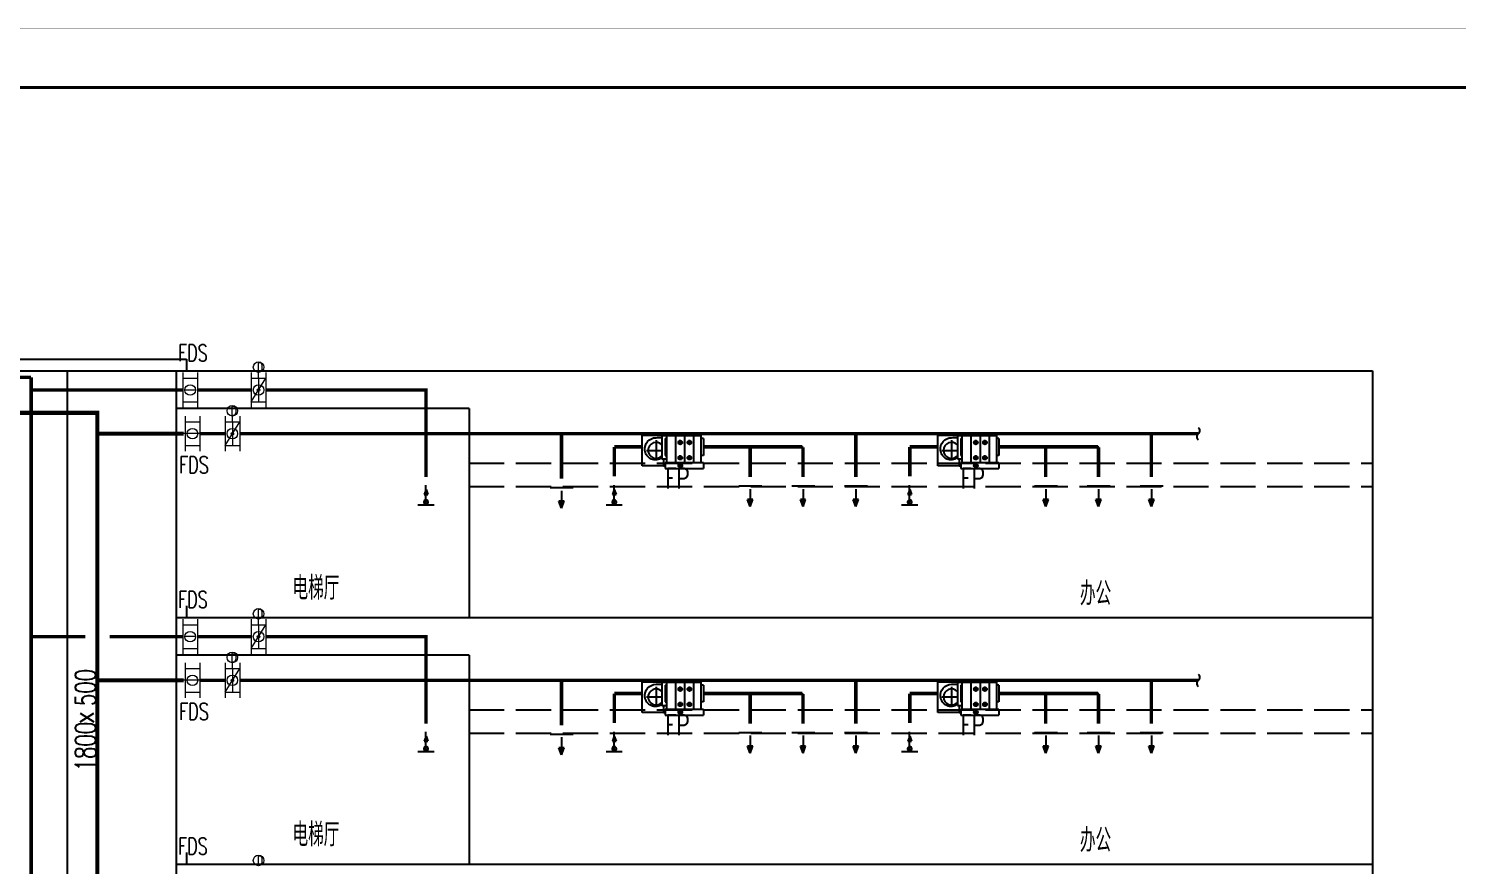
# Model space of a CAD drawing. Extents: x -778003 to -147913, y -2164908 to -814216.
# Drawn here: x -468111 to -443770, y -1054502 to -1040252 of the extents above; entities that cross this region are included whole.
import ezdxf

# ---------------------------------------------------------------- set-up
doc = ezdxf.new("R2010")
doc.units = 0
doc.header["$LTSCALE"] = 1000
doc.header["$MEASUREMENT"] = 0
doc.linetypes.add('虚线B', pattern=[0.8, 0.6, -0.2])
doc.layers.get('0').update_dxf_attribs({"linetype": 'CONTINUOUS'})
for name, color, linetype in [('AC-DIM', 3, 'CONTINUOUS'), ('ACS_COM', 7, 'CONTINUOUS'), ('ACS_风机标注', 2, 'CONTINUOUS'), ('DUCT-排风标注', 3, 'CONTINUOUS'), ('EQUIP', 2, 'CONTINUOUS')]:
    doc.layers.add(name, color=color, linetype=linetype)
doc.layers.add('ACS_FG_FL', color=7, linetype='CONTINUOUS', lineweight=15)
doc.layers.add('ACS_FG_FM', color=7, linetype='CONTINUOUS', lineweight=15)
doc.styles.add('JD', font='ROMANS2.shx', dxfattribs={"width": 0.7, "bigfont": 'HZDF2.shx'})

# ---------------------------------------------------------------- blocks, each defined once
blk = doc.blocks.new('A1')
for points, const_width in [([(-584266, -1025182), (-500166, -1025182), (-500166, -965782), (-584266, -965782)], 5), ([(-507666, -966782), (-581766, -966782), (-581766, -1024182), (-507666, -1024182)], 50)]:
    blk.add_lwpolyline(points, close=True, dxfattribs=dict(const_width=const_width))

msp = doc.modelspace()

# ---------------------------------------------------------------- linework, layer by layer
for p, q in [((-467448.6, -1088381.2), (-467448.6, -1046080.8)), ((-465590.9, -1088381.2), (-465590.9, -1046080.8))]:
    msp.add_line(p, q)
at = {"linetype": 'Continuous'}
for p, q in [((-458831.1, -1048075.2), (-459223.9, -1048075.2)), ((-459031.9, -1048121), (-459031.9, -1048421.1)), ((-455617.1, -1048046.8), (-456009.8, -1048046.8)), ((-455817.9, -1048092.6), (-455817.9, -1048392.7)), ((-454717.1, -1048046.8), (-455109.8, -1048046.8)), ((-454917.9, -1048092.6), (-454917.9, -1048392.7)), ((-453817.1, -1048046.8), (-454209.8, -1048046.8)), ((-454017.9, -1048092.6), (-454017.9, -1048392.7)), ((-450582.6, -1048046.8), (-450975.3, -1048046.8)), ((-450783.4, -1048092.6), (-450783.4, -1048392.7)), ((-449682.6, -1048046.8), (-450075.3, -1048046.8)), ((-449883.4, -1048092.6), (-449883.4, -1048392.7)), ((-448782.6, -1048046.8), (-449175.3, -1048046.8)), ((-448983.4, -1048092.6), (-448983.4, -1048392.7)), ((-458986.9, -1048301.1), (-459077, -1048301.1)), ((-459031.9, -1048421.1), (-459077, -1048301.1)), ((-459031.9, -1048421.1), (-458986.9, -1048301.1)), ((-459031.9, -1048421.1), (-458986.9, -1048301.1)), ((-455772.9, -1048272.7), (-455863, -1048272.7)), ((-455817.9, -1048392.7), (-455863, -1048272.7)), ((-455817.9, -1048392.7), (-455772.9, -1048272.7)), ((-455817.9, -1048392.7), (-455772.9, -1048272.7)), ((-454917.9, -1048392.7), (-454963, -1048272.7)), ((-454872.9, -1048272.7), (-454963, -1048272.7)), ((-454917.9, -1048392.7), (-454872.9, -1048272.7)), ((-454917.9, -1048392.7), (-454872.9, -1048272.7)), ((-454017.9, -1048392.7), (-454063, -1048272.7)), ((-453972.9, -1048272.7), (-454063, -1048272.7)), ((-454017.9, -1048392.7), (-453972.9, -1048272.7)), ((-454017.9, -1048392.7), (-453972.9, -1048272.7)), ((-450738.4, -1048272.7), (-450828.5, -1048272.7)), ((-450783.4, -1048392.7), (-450828.5, -1048272.7)), ((-450783.4, -1048392.7), (-450738.4, -1048272.7)), ((-450783.4, -1048392.7), (-450738.4, -1048272.7)), ((-449883.4, -1048392.7), (-449928.5, -1048272.7)), ((-449838.4, -1048272.7), (-449928.5, -1048272.7)), ((-449883.4, -1048392.7), (-449838.4, -1048272.7)), ((-449883.4, -1048392.7), (-449838.4, -1048272.7)), ((-448983.4, -1048392.7), (-449028.5, -1048272.7)), ((-448938.4, -1048272.7), (-449028.5, -1048272.7)), ((-448983.4, -1048392.7), (-448938.4, -1048272.7)), ((-448983.4, -1048392.7), (-448938.4, -1048272.7)), ((-458831.1, -1052275.2), (-459223.9, -1052275.2)), ((-455617.1, -1052246.8), (-456009.8, -1052246.8)), ((-454717.1, -1052246.8), (-455109.8, -1052246.8)), ((-453817.1, -1052246.8), (-454209.8, -1052246.8)), ((-450582.6, -1052246.8), (-450975.3, -1052246.8)), ((-449682.6, -1052246.8), (-450075.3, -1052246.8)), ((-448782.6, -1052246.8), (-449175.3, -1052246.8)), ((-458986.9, -1052501.1), (-459077, -1052501.1)), ((-459031.9, -1052621.1), (-459077, -1052501.1)), ((-459031.9, -1052321), (-459031.9, -1052621.1)), ((-459031.9, -1052621.1), (-458986.9, -1052501.1)), ((-459031.9, -1052621.1), (-458986.9, -1052501.1)), ((-455772.9, -1052472.7), (-455863, -1052472.7)), ((-455817.9, -1052592.7), (-455863, -1052472.7)), ((-455817.9, -1052292.6), (-455817.9, -1052592.7)), ((-455817.9, -1052592.7), (-455772.9, -1052472.7)), ((-455817.9, -1052592.7), (-455772.9, -1052472.7)), ((-454917.9, -1052592.7), (-454963, -1052472.7)), ((-454872.9, -1052472.7), (-454963, -1052472.7)), ((-454917.9, -1052292.6), (-454917.9, -1052592.7)), ((-454917.9, -1052592.7), (-454872.9, -1052472.7)), ((-454917.9, -1052592.7), (-454872.9, -1052472.7)), ((-454017.9, -1052592.7), (-454063, -1052472.7)), ((-453972.9, -1052472.7), (-454063, -1052472.7)), ((-454017.9, -1052292.6), (-454017.9, -1052592.7)), ((-454017.9, -1052592.7), (-453972.9, -1052472.7)), ((-454017.9, -1052592.7), (-453972.9, -1052472.7)), ((-450738.4, -1052472.7), (-450828.5, -1052472.7)), ((-450783.4, -1052592.7), (-450828.5, -1052472.7)), ((-450783.4, -1052292.6), (-450783.4, -1052592.7)), ((-450783.4, -1052592.7), (-450738.4, -1052472.7)), ((-450783.4, -1052592.7), (-450738.4, -1052472.7)), ((-449883.4, -1052592.7), (-449928.5, -1052472.7)), ((-449838.4, -1052472.7), (-449928.5, -1052472.7)), ((-449883.4, -1052292.6), (-449883.4, -1052592.7)), ((-449883.4, -1052592.7), (-449838.4, -1052472.7)), ((-449883.4, -1052592.7), (-449838.4, -1052472.7)), ((-448983.4, -1052592.7), (-449028.5, -1052472.7)), ((-448938.4, -1052472.7), (-449028.5, -1052472.7)), ((-448983.4, -1052292.6), (-448983.4, -1052592.7)), ((-448983.4, -1052592.7), (-448938.4, -1052472.7)), ((-448983.4, -1052592.7), (-448938.4, -1052472.7))]:
    msp.add_line(p, q, dxfattribs=at)
msp.add_lwpolyline([(-481625.2, -1041254.7), (-401025.2, -1041254.7), (-401025.2, -1098654.7), (-481625.2, -1098654.7)], close=True)
for points in [[(-458986.9, -1048301.1), (-459031.9, -1048421.1), (-459077, -1048301.1)], [(-455772.9, -1048272.7), (-455817.9, -1048392.7), (-455863, -1048272.7)], [(-454872.9, -1048272.7), (-454917.9, -1048392.7), (-454963, -1048272.7)], [(-453972.9, -1048272.7), (-454017.9, -1048392.7), (-454063, -1048272.7)], [(-450738.4, -1048272.7), (-450783.4, -1048392.7), (-450828.5, -1048272.7)], [(-449838.4, -1048272.7), (-449883.4, -1048392.7), (-449928.5, -1048272.7)], [(-448938.4, -1048272.7), (-448983.4, -1048392.7), (-449028.5, -1048272.7)], [(-458986.9, -1052501.1), (-459031.9, -1052621.1), (-459077, -1052501.1)], [(-455772.9, -1052472.7), (-455817.9, -1052592.7), (-455863, -1052472.7)], [(-454872.9, -1052472.7), (-454917.9, -1052592.7), (-454963, -1052472.7)], [(-453972.9, -1052472.7), (-454017.9, -1052592.7), (-454063, -1052472.7)], [(-450738.4, -1052472.7), (-450783.4, -1052592.7), (-450828.5, -1052472.7)], [(-449838.4, -1052472.7), (-449883.4, -1052592.7), (-449928.5, -1052472.7)], [(-448938.4, -1052472.7), (-448983.4, -1052592.7), (-449028.5, -1052472.7)]]:
    msp.add_solid(points, dxfattribs=at)
at = {"layer": 'AC-DIM'}
for p, q in [((-461339.9, -1048100.3), (-461371.5, -1048184.3)), ((-461339.9, -1048100.3), (-461371.5, -1048184.3)), ((-461341.2, -1048353.6), (-461341.2, -1048026.1)), ((-461339.9, -1048100.3), (-461308.4, -1048184.3)), ((-458133.5, -1048100.3), (-458165, -1048184.3)), ((-458133.5, -1048100.3), (-458165, -1048184.3)), ((-458134.7, -1048353.6), (-458134.7, -1048026.1)), ((-458133.5, -1048100.3), (-458102, -1048184.3)), ((-453099, -1048100.3), (-453130.5, -1048184.3)), ((-453099, -1048100.3), (-453130.5, -1048184.3)), ((-453101.5, -1048353.6), (-453101.5, -1048026.1)), ((-453099, -1048100.3), (-453067.5, -1048184.3)), ((-461478.7, -1048365), (-461203.7, -1048365)), ((-461371.5, -1048184.3), (-461308.4, -1048184.3)), ((-458272.2, -1048365), (-457997.3, -1048365)), ((-458165, -1048184.3), (-458102, -1048184.3)), ((-453238.9, -1048365), (-452964, -1048365)), ((-453130.5, -1048184.3), (-453067.5, -1048184.3)), ((-461341.2, -1052553.6), (-461341.2, -1052226.1)), ((-458134.7, -1052553.6), (-458134.7, -1052226.1)), ((-453101.5, -1052553.6), (-453101.5, -1052226.1)), ((-461339.9, -1052300.3), (-461371.5, -1052384.3)), ((-461339.9, -1052300.3), (-461371.5, -1052384.3)), ((-461371.5, -1052384.3), (-461308.4, -1052384.3)), ((-461339.9, -1052300.3), (-461308.4, -1052384.3)), ((-458133.5, -1052300.3), (-458165, -1052384.3)), ((-458133.5, -1052300.3), (-458165, -1052384.3)), ((-458165, -1052384.3), (-458102, -1052384.3)), ((-458133.5, -1052300.3), (-458102, -1052384.3)), ((-453099, -1052300.3), (-453130.5, -1052384.3)), ((-453099, -1052300.3), (-453130.5, -1052384.3)), ((-453130.5, -1052384.3), (-453067.5, -1052384.3)), ((-453099, -1052300.3), (-453067.5, -1052384.3)), ((-461478.7, -1052565), (-461203.7, -1052565)), ((-458272.2, -1052565), (-457997.3, -1052565)), ((-453238.9, -1052565), (-452964, -1052565))]:
    msp.add_line(p, q, dxfattribs=at)
for centre, start, end in [((-461340.9, -1048316.5), 88.0773, 271.9227), ((-461339.6, -1048316.5), 268.0773, 91.9227), ((-458134.4, -1048316.5), 88.0773, 271.9227), ((-458133.2, -1048316.5), 268.0773, 91.9227), ((-453099.9, -1048316.5), 88.0773, 271.9227), ((-453099.9, -1048316.5), 268.0773, 91.9227), ((-461340.9, -1052516.5), 88.0773, 271.9227), ((-461339.6, -1052516.5), 268.0773, 91.9227), ((-458134.4, -1052516.5), 88.0773, 271.9227), ((-458133.2, -1052516.5), 268.0773, 91.9227), ((-453099.9, -1052516.5), 88.0773, 271.9227), ((-453099.9, -1052516.5), 268.0773, 91.9227)]:
    msp.add_arc(centre, 37.1, start, end, dxfattribs=at)
for points in [[(-461371.5, -1048184.3), (-461339.9, -1048100.3), (-461308.4, -1048184.3)], [(-458165, -1048184.3), (-458133.5, -1048100.3), (-458102, -1048184.3)], [(-453130.5, -1048184.3), (-453099, -1048100.3), (-453067.5, -1048184.3)], [(-461371.5, -1052384.3), (-461339.9, -1052300.3), (-461308.4, -1052384.3)], [(-458165, -1052384.3), (-458133.5, -1052300.3), (-458102, -1052384.3)], [(-453130.5, -1052384.3), (-453099, -1052300.3), (-453067.5, -1052384.3)]]:
    msp.add_solid(points, dxfattribs=at)
at = {"layer": 'ACS_COM'}
for p, q in [((-468854.4, -1045880.8), (-465423.6, -1045880.8)), ((-465423.6, -1045880.8), (-465423.6, -1046080.8)), ((-468854.4, -1046080.8), (-465423.6, -1046080.8)), ((-465590.9, -1046080.8), (-445218.5, -1046080.8)), ((-465590.9, -1046080.8), (-445218.5, -1046080.8)), ((-465590.9, -1046080.8), (-445218.5, -1046080.8)), ((-465590.9, -1046080.8), (-445218.5, -1046080.8)), ((-445218.5, -1046080.8), (-445218.5, -1088381.3)), ((-460608.1, -1046722.3), (-465590.9, -1046722.3)), ((-460608.1, -1046722.3), (-460608.1, -1050280.8)), ((-457655.4, -1047696.8), (-457655.4, -1047184.3)), ((-457321.3, -1047184.3), (-457655.4, -1047184.3)), ((-457422.3, -1047259.1), (-457422.3, -1047597.3)), ((-457321.3, -1047184.3), (-456658.4, -1047184.3)), ((-457321.3, -1047184.3), (-457321.3, -1047577.8)), ((-457265, -1047231.3), (-457265, -1047519.3)), ((-457265, -1047231.3), (-457245.6, -1047231.3)), ((-457245.6, -1047184.3), (-457245.6, -1047646.1)), ((-457085.9, -1047646.1), (-457085.9, -1047184.3)), ((-456930.7, -1047646.1), (-456930.7, -1047184.3)), ((-456775.6, -1047646.1), (-456775.6, -1047184.3)), ((-456658.4, -1047184.3), (-456658.4, -1047646.1)), ((-456614.5, -1047231.3), (-456658.4, -1047231.3)), ((-456614.5, -1047231.3), (-456614.5, -1047519.3)), ((-452620.9, -1047696.8), (-452620.9, -1047184.3)), ((-452286.8, -1047184.3), (-452620.9, -1047184.3)), ((-452387.8, -1047259.1), (-452387.8, -1047597.3)), ((-452286.8, -1047184.3), (-451623.9, -1047184.3)), ((-452286.8, -1047184.3), (-452286.8, -1047577.8)), ((-452230.5, -1047231.3), (-452230.5, -1047519.3)), ((-452230.5, -1047231.3), (-452211, -1047231.3)), ((-452211, -1047184.3), (-452211, -1047646.1)), ((-452051.4, -1047646.1), (-452051.4, -1047184.3)), ((-451896.2, -1047646.1), (-451896.2, -1047184.3)), ((-451741.1, -1047646.1), (-451741.1, -1047184.3)), ((-451623.9, -1047184.3), (-451623.9, -1047646.1)), ((-451580, -1047231.3), (-451623.9, -1047231.3)), ((-451580, -1047231.3), (-451580, -1047519.3)), ((-457586.8, -1047434.4), (-457321.3, -1047434.4)), ((-457321.3, -1047577.8), (-457245.6, -1047577.8)), ((-457293, -1047577.8), (-457293, -1047696.8)), ((-457265, -1047519.3), (-457245.6, -1047519.3)), ((-456614.5, -1047646.1), (-457265, -1047646.1)), ((-457265, -1047646.1), (-457265, -1047743.5)), ((-456614.5, -1047519.3), (-456658.4, -1047519.3)), ((-456614.5, -1047646.1), (-456614.5, -1047743.5)), ((-452552.3, -1047434.4), (-452286.8, -1047434.4)), ((-452286.8, -1047577.8), (-452211, -1047577.8)), ((-452258.5, -1047577.8), (-452258.5, -1047696.8)), ((-452230.5, -1047519.3), (-452211, -1047519.3)), ((-451580, -1047646.1), (-452230.5, -1047646.1)), ((-452230.5, -1047646.1), (-452230.5, -1047743.5)), ((-451580, -1047519.3), (-451623.9, -1047519.3)), ((-451580, -1047646.1), (-451580, -1047743.5)), ((-457293, -1047696.8), (-457655.4, -1047696.8)), ((-457293, -1047696.8), (-457265, -1047696.8)), ((-457265, -1047743.5), (-456614.5, -1047743.5)), ((-452258.5, -1047696.8), (-452620.9, -1047696.8)), ((-452258.5, -1047696.8), (-452230.5, -1047696.8)), ((-452230.5, -1047743.5), (-451580, -1047743.5)), ((-465423.6, -1050080.8), (-465423.6, -1050280.8)), ((-465590.9, -1050280.8), (-445218.5, -1050280.8)), ((-460608.1, -1050922.3), (-465590.9, -1050922.3)), ((-460608.1, -1050922.3), (-460608.1, -1054480.8)), ((-457655.4, -1051896.8), (-457655.4, -1051384.3)), ((-457321.3, -1051384.3), (-457655.4, -1051384.3)), ((-457422.3, -1051459.1), (-457422.3, -1051797.3)), ((-457321.3, -1051384.3), (-456658.4, -1051384.3)), ((-457321.3, -1051384.3), (-457321.3, -1051777.8)), ((-457265, -1051431.3), (-457265, -1051719.3)), ((-457265, -1051431.3), (-457245.6, -1051431.3)), ((-457245.6, -1051384.3), (-457245.6, -1051846.1)), ((-457085.9, -1051846.1), (-457085.9, -1051384.3)), ((-456930.7, -1051846.1), (-456930.7, -1051384.3)), ((-456775.6, -1051846.1), (-456775.6, -1051384.3)), ((-456658.4, -1051384.3), (-456658.4, -1051846.1)), ((-456614.5, -1051431.3), (-456658.4, -1051431.3)), ((-456614.5, -1051431.3), (-456614.5, -1051719.3)), ((-452620.9, -1051896.8), (-452620.9, -1051384.3)), ((-452286.8, -1051384.3), (-452620.9, -1051384.3)), ((-452387.8, -1051459.1), (-452387.8, -1051797.3)), ((-452286.8, -1051384.3), (-451623.9, -1051384.3)), ((-452286.8, -1051384.3), (-452286.8, -1051777.8)), ((-452230.5, -1051431.3), (-452230.5, -1051719.3)), ((-452230.5, -1051431.3), (-452211, -1051431.3)), ((-452211, -1051384.3), (-452211, -1051846.1)), ((-452051.4, -1051846.1), (-452051.4, -1051384.3)), ((-451896.2, -1051846.1), (-451896.2, -1051384.3)), ((-451741.1, -1051846.1), (-451741.1, -1051384.3)), ((-451623.9, -1051384.3), (-451623.9, -1051846.1)), ((-451580, -1051431.3), (-451623.9, -1051431.3)), ((-451580, -1051431.3), (-451580, -1051719.3)), ((-457586.8, -1051634.4), (-457321.3, -1051634.4)), ((-457321.3, -1051777.8), (-457245.6, -1051777.8)), ((-457293, -1051777.8), (-457293, -1051896.8)), ((-457265, -1051719.3), (-457245.6, -1051719.3)), ((-456614.5, -1051719.3), (-456658.4, -1051719.3)), ((-452552.3, -1051634.4), (-452286.8, -1051634.4)), ((-452286.8, -1051777.8), (-452211, -1051777.8)), ((-452258.5, -1051777.8), (-452258.5, -1051896.8)), ((-452230.5, -1051719.3), (-452211, -1051719.3)), ((-451580, -1051719.3), (-451623.9, -1051719.3)), ((-457293, -1051896.8), (-457655.4, -1051896.8)), ((-457293, -1051896.8), (-457265, -1051896.8)), ((-456614.5, -1051846.1), (-457265, -1051846.1)), ((-457265, -1051846.1), (-457265, -1051943.5)), ((-457265, -1051943.5), (-456614.5, -1051943.5)), ((-456614.5, -1051846.1), (-456614.5, -1051943.5)), ((-452258.5, -1051896.8), (-452620.9, -1051896.8)), ((-452258.5, -1051896.8), (-452230.5, -1051896.8)), ((-451580, -1051846.1), (-452230.5, -1051846.1)), ((-452230.5, -1051846.1), (-452230.5, -1051943.5)), ((-452230.5, -1051943.5), (-451580, -1051943.5)), ((-451580, -1051846.1), (-451580, -1051943.5)), ((-465423.6, -1054280.8), (-465423.6, -1054480.8)), ((-465590.9, -1054480.9), (-445218.5, -1054480.9))]:
    msp.add_line(p, q, dxfattribs=at)
at = {"layer": 'ACS_COM', "color": 1}
for p, q in [((-457052.4, -1047300.9), (-456962.1, -1047300.9)), ((-457008.3, -1047342.7), (-457008.3, -1047258)), ((-456897.3, -1047300.9), (-456807, -1047300.9)), ((-456853.2, -1047342.7), (-456853.2, -1047258)), ((-452017.9, -1047300.9), (-451927.6, -1047300.9)), ((-451973.8, -1047342.7), (-451973.8, -1047258)), ((-451862.7, -1047300.9), (-451772.5, -1047300.9)), ((-451818.7, -1047342.7), (-451818.7, -1047258)), ((-457052.4, -1047560.6), (-456962.1, -1047560.6)), ((-457008.3, -1047602.5), (-457008.3, -1047517.8)), ((-457008.3, -1047736.7), (-457008.3, -1047652.1)), ((-456897.3, -1047560.6), (-456807, -1047560.6)), ((-456853.2, -1047602.5), (-456853.2, -1047517.8)), ((-452017.9, -1047560.6), (-451927.6, -1047560.6)), ((-451973.8, -1047602.5), (-451973.8, -1047517.8)), ((-451973.8, -1047736.7), (-451973.8, -1047652.1)), ((-451862.7, -1047560.6), (-451772.5, -1047560.6)), ((-451818.7, -1047602.5), (-451818.7, -1047517.8)), ((-457052.4, -1047694.9), (-456962.1, -1047694.9)), ((-452017.9, -1047694.9), (-451927.6, -1047694.9)), ((-457052.4, -1051500.9), (-456962.1, -1051500.9)), ((-457008.3, -1051542.7), (-457008.3, -1051458)), ((-456897.3, -1051500.9), (-456807, -1051500.9)), ((-456853.2, -1051542.7), (-456853.2, -1051458)), ((-452017.9, -1051500.9), (-451927.6, -1051500.9)), ((-451973.8, -1051542.7), (-451973.8, -1051458)), ((-451862.7, -1051500.9), (-451772.5, -1051500.9)), ((-451818.7, -1051542.7), (-451818.7, -1051458)), ((-457052.4, -1051760.6), (-456962.1, -1051760.6)), ((-457008.3, -1051802.5), (-457008.3, -1051717.8)), ((-456897.3, -1051760.6), (-456807, -1051760.6)), ((-456853.2, -1051802.5), (-456853.2, -1051717.8)), ((-452017.9, -1051760.6), (-451927.6, -1051760.6)), ((-451973.8, -1051802.5), (-451973.8, -1051717.8)), ((-451862.7, -1051760.6), (-451772.5, -1051760.6)), ((-451818.7, -1051802.5), (-451818.7, -1051717.8)), ((-457052.4, -1051894.9), (-456962.1, -1051894.9)), ((-457008.3, -1051936.7), (-457008.3, -1051852.1)), ((-452017.9, -1051894.9), (-451927.6, -1051894.9)), ((-451973.8, -1051936.7), (-451973.8, -1051852.1))]:
    msp.add_line(p, q, dxfattribs=at)
at = {"layer": 'ACS_COM', "linetype": '虚线B'}
for p, q in [((-460608.1, -1047654.4), (-445218.5, -1047654.4)), ((-460608.1, -1048048.4), (-445218.5, -1048048.4)), ((-460608.1, -1051854.4), (-445218.5, -1051854.4)), ((-460608.1, -1052248.5), (-445218.5, -1052248.5))]:
    msp.add_line(p, q, dxfattribs=at)
at = {"layer": 'ACS_COM', "color": 5, "const_width": 60}
for points in [[(-468067.8, -1046191.7), (-469048.1, -1046191.7)], [(-468067.8, -1046191.7), (-468067.8, -1046406.9)], [(-465483.3, -1046407), (-468067.8, -1046406.9), (-468067.8, -1084207.4), (-467144.3, -1084207.4)], [(-465233.3, -1046407), (-464317.7, -1046407)], [(-464067.7, -1046407), (-461339.9, -1046407), (-461339.9, -1047886.5)], [(-468067.8, -1050607.1), (-467144.3, -1050607)], [(-466732.3, -1050607), (-465483.3, -1050607)], [(-465233.3, -1050607), (-464317.7, -1050607)], [(-464067.7, -1050607), (-461339.9, -1050607), (-461339.9, -1052086.5)]]:
    msp.add_lwpolyline(points, dxfattribs=at)
at = {"layer": 'ACS_COM', "color": 2}
msp.add_lwpolyline([(-469048.1, -1046795.7, 69, 69, 0), (-466938.9, -1046795.7, 68.6, 68.6, 0), (-466938.8, -1084950.3, 68.6, 68.6, 0), (-465470.1, -1084950.4, 68.6, 68.6, 0)], format="xyseb", dxfattribs=at)
for points, const_width in [([(-466938.9, -1047149.9), (-465470.2, -1047150)], 68.6), ([(-465195.2, -1047150), (-464764.4, -1047150)], 60), ([(-464514.4, -1047150), (-448186.6, -1047151.3)], 60), ([(-459031.9, -1047150.1), (-459031.9, -1047914.9)], 60), ([(-454017.9, -1047150.4), (-454017.9, -1047886.5)], 60), ([(-448983.4, -1047150.7), (-448983.4, -1047886.5)], 60), ([(-458133.5, -1047375.3), (-457665.4, -1047375.3)], 60), ([(-458133.5, -1047375.3), (-458133.5, -1047876.5)], 60), ([(-456614.5, -1047375.3), (-454927.9, -1047375.3)], 60), ([(-455817.9, -1047385.3), (-455817.9, -1047886.5)], 60), ([(-454917.9, -1047385.3), (-454917.9, -1047886.5)], 60), ([(-453099, -1047375.3), (-452630.9, -1047375.3)], 60), ([(-453099, -1047375.3), (-453099, -1047876.5)], 60), ([(-451580, -1047375.3), (-449893.4, -1047375.3)], 60), ([(-450783.4, -1047385.3), (-450783.4, -1047886.5)], 60), ([(-449883.4, -1047385.3), (-449883.4, -1047886.5)], 60), ([(-466938.9, -1051349.9), (-465470.2, -1051350)], 68.6), ([(-465195.2, -1051350), (-464764.4, -1051350)], 60), ([(-464514.4, -1051350), (-448186.6, -1051351.3)], 60), ([(-459031.9, -1051350.1), (-459031.9, -1052114.9)], 60), ([(-458133.5, -1051575.3), (-457665.4, -1051575.3)], 60), ([(-458133.5, -1051575.3), (-458133.5, -1052076.5)], 60), ([(-456614.5, -1051575.3), (-454927.9, -1051575.3)], 60), ([(-455817.9, -1051585.3), (-455817.9, -1052086.5)], 60), ([(-454917.9, -1051585.3), (-454917.9, -1052086.5)], 60), ([(-454017.9, -1051350.4), (-454017.9, -1052086.5)], 60), ([(-453099, -1051575.3), (-452630.9, -1051575.3)], 60), ([(-453099, -1051575.3), (-453099, -1052076.5)], 60), ([(-451580, -1051575.3), (-449893.4, -1051575.3)], 60), ([(-450783.4, -1051585.3), (-450783.4, -1052086.5)], 60), ([(-449883.4, -1051585.3), (-449883.4, -1052086.5)], 60), ([(-448983.4, -1051350.7), (-448983.4, -1052086.5)], 60)]:
    msp.add_lwpolyline(points, dxfattribs=dict(at, const_width=const_width))
at = {"layer": 'ACS_COM'}
for points in [[(-457321.3, -1047562.2, -0.575851), (-457611.7, -1047434.4, -0.4414271), (-457422.3, -1047218.7, -0.0036915), (-457321.3, -1047217.5, -0.0036915)], [(-452286.8, -1047562.2, -0.575851), (-452577.2, -1047434.4, -0.4414271), (-452387.8, -1047218.7, -0.0036915), (-452286.8, -1047217.5, -0.0036915)], [(-457321.3, -1051762.2, -0.575851), (-457611.7, -1051634.4, -0.4414271), (-457422.3, -1051418.7, -0.0036915), (-457321.3, -1051417.5, -0.0036915)], [(-452286.8, -1051762.2, -0.575851), (-452577.2, -1051634.4, -0.4414271), (-452387.8, -1051418.7, -0.0036915), (-452286.8, -1051417.5, -0.0036915)]]:
    msp.add_lwpolyline(points, format="xyb", dxfattribs=at)
at = {"layer": 'ACS_COM', "color": 1}
for centre in [(-457008.3, -1047300.9), (-456853.2, -1047300.9), (-451973.8, -1047300.9), (-451818.7, -1047300.9), (-457008.3, -1047560.6), (-456853.2, -1047560.6), (-451973.8, -1047560.6), (-451818.7, -1047560.6), (-457008.3, -1047694.9), (-451973.8, -1047694.9), (-457008.3, -1051500.9), (-456853.2, -1051500.9), (-451973.8, -1051500.9), (-451818.7, -1051500.9), (-457008.3, -1051760.6), (-456853.2, -1051760.6), (-451973.8, -1051760.6), (-451818.7, -1051760.6), (-457008.3, -1051894.9), (-451973.8, -1051894.9)]:
    msp.add_circle(centre, 32.4, dxfattribs=at)
at = {"layer": 'ACS_COM'}
for centre in [(-457422.3, -1047434.4), (-452387.8, -1047434.4), (-457422.3, -1051634.4), (-452387.8, -1051634.4)]:
    msp.add_arc(centre, 136.5, 42.28046, 317.71954, dxfattribs=at)
at = {"layer": 'ACS_COM', "color": 2}
for centre in [(-455827.9, -1047385.3), (-454927.9, -1047385.3), (-454927.9, -1047385.3), (-454027.9, -1047385.3), (-454027.9, -1047385.3), (-450793.4, -1047385.3), (-449893.4, -1047385.3), (-449893.4, -1047385.3), (-448993.4, -1047385.3), (-448993.4, -1047385.3), (-455827.9, -1051585.3), (-454927.9, -1051585.3), (-454927.9, -1051585.3), (-454027.9, -1051585.3), (-454027.9, -1051585.3), (-450793.4, -1051585.3), (-449893.4, -1051585.3), (-449893.4, -1051585.3), (-448993.4, -1051585.3), (-448993.4, -1051585.3)]:
    msp.add_arc(centre, 10, 0, 90, dxfattribs=at)
at = {"layer": 'ACS_FG_FL'}
for p, q in [((-465483.3, -1046107), (-465483.3, -1046707)), ((-465233.3, -1046107), (-465233.3, -1046707)), ((-464317.7, -1046107), (-464317.7, -1046707)), ((-464067.7, -1046107), (-464067.7, -1046707)), ((-465483.3, -1046207), (-465233.3, -1046207)), ((-464317.7, -1046207), (-464067.7, -1046207)), ((-465483.3, -1046607), (-465233.3, -1046607)), ((-464317.7, -1046607), (-464067.7, -1046607)), ((-465445.2, -1046850), (-465445.2, -1047450)), ((-465195.2, -1046850), (-465195.2, -1047450)), ((-464764.4, -1046850), (-464764.4, -1047450)), ((-464514.4, -1046850), (-464514.4, -1047450)), ((-465445.2, -1046950), (-465195.2, -1046950)), ((-464764.4, -1046950), (-464514.4, -1046950)), ((-465445.2, -1047350), (-465195.2, -1047350)), ((-464764.4, -1047350), (-464514.4, -1047350)), ((-465483.3, -1050307), (-465483.3, -1050907)), ((-465233.3, -1050307), (-465233.3, -1050907)), ((-464317.7, -1050307), (-464317.7, -1050907)), ((-464067.7, -1050307), (-464067.7, -1050907)), ((-465483.3, -1050407), (-465233.3, -1050407)), ((-464317.7, -1050407), (-464067.7, -1050407)), ((-465483.3, -1050807), (-465233.3, -1050807)), ((-464317.7, -1050807), (-464067.7, -1050807)), ((-465445.2, -1051050), (-465445.2, -1051650)), ((-465195.2, -1051050), (-465195.2, -1051650)), ((-464764.4, -1051050), (-464764.4, -1051650)), ((-464514.4, -1051050), (-464514.4, -1051650)), ((-465445.2, -1051150), (-465195.2, -1051150)), ((-464764.4, -1051150), (-464514.4, -1051150)), ((-465445.2, -1051550), (-465195.2, -1051550)), ((-464764.4, -1051550), (-464514.4, -1051550))]:
    msp.add_line(p, q, dxfattribs=at)
at = {"layer": 'ACS_FG_FM'}
for p, q in [((-464192.7, -1046207), (-464192.7, -1046107)), ((-465263.1, -1046407), (-465453.6, -1046407)), ((-464317.7, -1046607), (-464067.7, -1046207)), ((-464192.7, -1046207), (-464192.7, -1046607)), ((-464639.4, -1046950), (-464639.4, -1046850)), ((-465170.2, -1047150), (-465470.2, -1047150)), ((-464764.4, -1047350), (-464514.4, -1046950)), ((-464639.4, -1046950), (-464639.4, -1047350)), ((-464192.7, -1050407), (-464192.7, -1050307)), ((-464317.7, -1050807), (-464067.7, -1050407)), ((-464192.7, -1050407), (-464192.7, -1050807)), ((-465263.1, -1050607), (-465453.6, -1050607)), ((-464639.4, -1051150), (-464639.4, -1051050)), ((-464764.4, -1051550), (-464514.4, -1051150)), ((-464639.4, -1051150), (-464639.4, -1051550)), ((-465170.2, -1051350), (-465470.2, -1051350))]:
    msp.add_line(p, q, dxfattribs=at)
for centre, radius in [((-464192.7, -1046017), 90), ((-465358.3, -1046407), 90), ((-464192.7, -1046407), 90), ((-464192.7, -1046407), 22.5), ((-464639.4, -1046760), 90), ((-465320.2, -1047150), 90), ((-464639.4, -1047150), 90), ((-464639.4, -1047150), 22.5), ((-464192.7, -1050217), 90), ((-465358.3, -1050607), 90), ((-464192.7, -1050607), 90), ((-464192.7, -1050607), 22.5), ((-464639.4, -1050960), 90), ((-465320.2, -1051350), 90), ((-464639.4, -1051350), 90), ((-464639.4, -1051350), 22.5), ((-464192.7, -1054417.1), 90)]:
    msp.add_circle(centre, radius, dxfattribs=at)
at = {"layer": 'EQUIP'}
for points in [[(-448186.6, -1047046.4, -0.4250538), (-448186.6, -1047151.3, 0.4250538), (-448186.6, -1047256.3)], [(-448186.6, -1051246.4, -0.4250538), (-448186.6, -1051351.3, 0.4250538), (-448186.6, -1051456.3)]]:
    msp.add_lwpolyline(points, format="xyb", dxfattribs=at)

# ---------------------------------------------------------------- block references
msp.add_blockref('A1', (100141.1, -74472.9))

# ---------------------------------------------------------------- texts
at = {"linetype": 'Continuous', "style": 'JD', "width": 0.7}
for s, height, p in [('D', 160, (-464221.8, -1046097.8)), ('D', 160, (-464668.5, -1046840.8)), ('电梯厅', 400, (-463614.5, -1049978.1)), ('办公', 400, (-450199.8, -1050073.7)), ('D', 160, (-464221.8, -1050297.8)), ('D', 160, (-464668.5, -1051040.8)), ('电梯厅', 400, (-463614.5, -1054178.1)), ('办公', 400, (-450199.8, -1054273.7)), ('D', 160, (-464221.8, -1054497.9))]:
    msp.add_text(s, height=height, dxfattribs=at).set_placement(p)
at = {"layer": 'ACS_FG_FM', "style": 'JD', "width": 0.7}
for p in [(-465564, -1045918.4), (-465545.7, -1047823.4), (-465564, -1050118.4), (-465545.7, -1052023.4), (-465564, -1054318.4)]:
    msp.add_text('FDS', height=285.71, dxfattribs=at).set_placement(p)
at = {"layer": 'ACS_风机标注', "color": 6, "style": 'JD', "width": 0.7}
for p in [(-457265.4, -1048085.5), (-452230.9, -1048085.5), (-457265.4, -1052285.5), (-452230.9, -1052285.5)]:
    msp.add_text('FP', height=350, dxfattribs=at).set_placement(p)
at = {"layer": 'DUCT-排风标注', "style": 'JD', "width": 0.7}
for s, height, p in [('500', 350, (-466965.3, -1051787.6)), ('×', 347.3, (-466965.3, -1052098)), ('1800', 350, (-466965.3, -1052898))]:
    msp.add_text(s, height=height, rotation=90, dxfattribs=at).set_placement(p)

doc.saveas('drawing.dxf')
